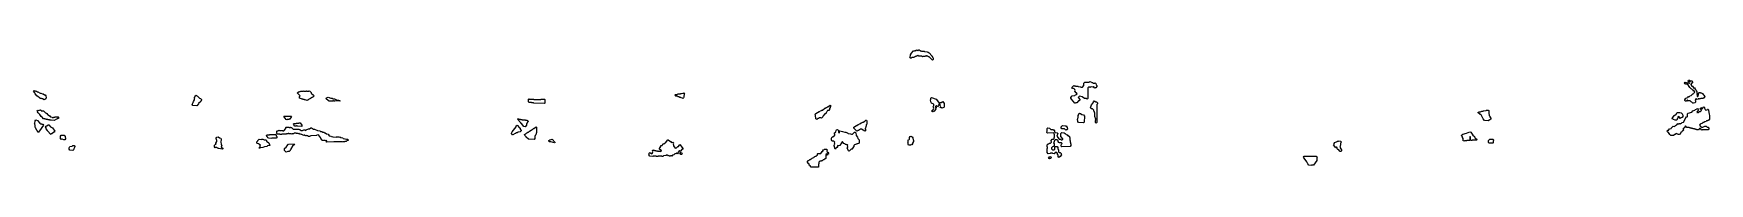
# Model space of a CAD drawing. Header units: millimetres. Extents: x 0 to 8141, y 0 to 574.
import ezdxf

# ---------------------------------------------------------------- set-up
doc = ezdxf.new("R2010")
doc.units = ezdxf.units.MM
doc.layers.add('C', color=7, linetype='Continuous')

msp = doc.modelspace()

# ---------------------------------------------------------------- linework, layer by layer
at = {"layer": 'C'}
for points in [[(4350, 539.3), (4347.7, 539.3), (4344.2, 542.1), (4339.6, 542.1), (4338.4, 543.6), (4335.1, 543.6), (4332.8, 540.7), (4320.1, 540.7), (4319, 539.3), (4314.3, 542.1), (4300.5, 542.1), (4295.9, 547.8), (4291.4, 542.1), (4286.8, 542.1), (4285.6, 540.7), (4283.3, 540.7), (4281, 537.9), (4277.5, 537.9), (4274.1, 535), (4267.2, 535), (4262.6, 532.1), (4260.2, 532.1), (4257.3, 535.8), (4258.4, 538.7), (4257.2, 540.1), (4259.6, 543), (4259.6, 548.7), (4263, 553), (4263, 555.9), (4275.2, 568.1), (4279.8, 568.1), (4281, 569.5), (4282.1, 568.1), (4291.3, 572.4), (4295.9, 568.1), (4300.5, 573.8), (4302.9, 573.8), (4312, 566.7), (4314.4, 568.1), (4315.5, 566.6), (4327, 566.6), (4328.2, 565.2), (4342, 563.8), (4343.1, 562.3), (4345.4, 562.3), (4348.9, 558.1), (4351.2, 558.1), (4364.5, 543), (4364.5, 541.6), (4369.1, 535.9), (4370.2, 533), (4370.2, 525.8), (4367.3, 522.1), (4350, 539.3)], [(5041.5, 332.9), (5039.1, 337.2), (5039.1, 340.1), (5045.7, 348), (5057.7, 350.9), (5061.2, 353.8), (5066, 355.2), (5068.9, 358.7), (5066, 363.6), (5064.8, 363.6), (5058.2, 371.5), (5060.6, 374.4), (5058.2, 380), (5054.1, 385), (5051.7, 385), (5050.6, 386.4), (5049.4, 385), (5046.9, 385), (5043.9, 388.7), (5051.7, 398), (5054.2, 399.5), (5055.4, 398.1), (5060.1, 398.1), (5061.3, 396.6), (5067.3, 396.6), (5068.5, 395.2), (5073.3, 395.2), (5074.5, 393.8), (5086.4, 392.3), (5087.6, 390.9), (5095.8, 390.9), (5102.3, 398.7), (5102.3, 410.1), (5105.3, 413.7), (5107.7, 415.2), (5125.6, 415.2), (5130.4, 418.1), (5140, 415.2), (5141.2, 413.8), (5144.7, 413.8), (5149.5, 410.9), (5155.4, 410.9), (5157.9, 412.4), (5160.9, 408.7), (5162.1, 403), (5165.7, 398.7), (5165.7, 394.3), (5160.3, 387.9), (5156.7, 387.9), (5155.5, 386.4), (5148.3, 393.5), (5146, 390.7), (5137.6, 392.1), (5132.8, 389.3), (5131.6, 390.7), (5124.5, 390.7), (5121.6, 387.2), (5121.6, 335.8), (5118.5, 332.1), (5114.9, 335), (5105.4, 336.4), (5093.4, 343.6), (5080.4, 346.4), (5075.1, 340.1), (5083.5, 328.7), (5079.2, 323.6), (5076.8, 323.6), (5068.5, 315), (5062.5, 315), (5060.1, 312.1), (5057.6, 313.6), (5041.5, 332.9)], [(8019.6, 410.1), (8023, 415.2), (8025, 413.8), (8028.8, 413.8), (8032.2, 408.7), (8029.8, 403.5), (8022, 406.4), (8019.6, 410.1)], [(8060, 313.6), (8056.2, 317.9), (8051.5, 319.3), (8047.7, 323.6), (8037.2, 323.6), (8034.4, 327.9), (8033.5, 327.9), (8029.8, 322.1), (8024, 322.1), (8021.5, 325.8), (8021.5, 328.7), (8026.8, 338), (8032.5, 339.5), (8034.4, 342.4), (8036.3, 340.9), (8040.1, 345.2), (8043.9, 345.2), (8045.8, 348), (8051.5, 349.5), (8058.1, 356.6), (8061.9, 358), (8063.8, 360.9), (8065.7, 360.9), (8070.8, 367.2), (8068.5, 370.7), (8064.7, 372.2), (8061.9, 376.4), (8058.1, 377.9), (8056.2, 380.7), (8051.5, 383.6), (8045.7, 389.3), (8033.8, 407.2), (8037.2, 412.3), (8039.1, 412.3), (8040.1, 413.9), (8042.1, 410.9), (8043.9, 410.9), (8046.2, 414.4), (8043.9, 417.9), (8042.1, 417.9), (8041.1, 416.3), (8037.6, 421.5), (8040.1, 425.2), (8044, 425.2), (8050.6, 420.9), (8052.4, 422.3), (8056.3, 422.3), (8059.7, 417.2), (8051.1, 405.8), (8051.1, 404.4), (8055.4, 396.6), (8059.2, 395.2), (8064.9, 386.6), (8066.7, 385.2), (8069.5, 389.6), (8072, 385.8), (8070.1, 383), (8076.7, 375.9), (8079.6, 368.7), (8079.6, 363), (8081.5, 360.1), (8079.6, 355.8), (8081.5, 353), (8081.5, 347.3), (8083.8, 343.9), (8087.9, 350.1), (8086, 354.4), (8088.9, 360.1), (8087.9, 361.5), (8090.3, 365.2), (8096.1, 365.2), (8097.1, 363.8), (8100.9, 363.8), (8103.7, 360.9), (8107.5, 359.5), (8110.4, 355.2), (8114.2, 352.3), (8119.4, 343), (8116.1, 337.9), (8114.1, 337.9), (8113.1, 339.3), (8108.4, 336.4), (8099.9, 336.4), (8095.2, 333.6), (8092.3, 333.6), (8091.3, 332.1), (8090.3, 333.6), (8086.7, 333.6), (8085.7, 332.2), (8079.9, 330.7), (8076.2, 334.9), (8071.1, 327.2), (8073.9, 323), (8073.9, 318.6), (8071.5, 315), (8063.4, 312.9), (8060, 313.6)], [(43.5, 333.6), (41.2, 333.6), (39, 336.4), (33.3, 336.4), (32.2, 337.9), (29.9, 337.9), (19.8, 346.4), (17.5, 346.4), (7.9, 358.6), (6.8, 362.9), (0, 371.5), (2.9, 375.3), (4.1, 373.8), (7.5, 373.8), (12, 370.9), (14.2, 370.9), (17.6, 368.1), (21, 368.1), (32.3, 362.3), (35.6, 362.3), (43.5, 358.1), (46.9, 358.1), (53.7, 353.8), (55.9, 353.8), (59.9, 348.7), (61.1, 338.7), (62.2, 337.2), (59.3, 333.6), (54.8, 330.7), (52.6, 330.7), (51.4, 329.3), (43.5, 333.6)], [(773.1, 302.1), (769.9, 305.8), (776.2, 315.9), (777.5, 321.6), (782.6, 328.7), (782.6, 335.9), (783.8, 337.2), (782.6, 338.6), (782.6, 341.6), (785.1, 345.8), (785.1, 348.7), (789.7, 352.4), (793.5, 348), (797.3, 346.6), (806.2, 338), (811.3, 335.2), (815.8, 330.1), (815.8, 328.6), (812, 321.5), (801.8, 311.5), (801.8, 310.1), (793.5, 300.7), (773.1, 302.1)], [(1315.5, 329.3), (1314.1, 330.7), (1309.9, 330.7), (1308.5, 332.1), (1304.3, 332.1), (1293.2, 337.9), (1291, 341.5), (1292.4, 343), (1292.4, 345.9), (1295.2, 348.7), (1281.3, 363), (1284.8, 366.6), (1290.5, 369.5), (1291.9, 368.1), (1298.8, 370.9), (1311.3, 370.9), (1314.1, 372.4), (1315.5, 370.9), (1323.8, 370.9), (1326.6, 372.4), (1328.1, 370.9), (1337.7, 370.9), (1339.1, 372.4), (1342, 370.9), (1348.3, 364.4), (1348.3, 361.6), (1359.4, 351.6), (1362.2, 347.2), (1355.8, 340.7), (1354.4, 342.1), (1346.2, 335), (1336.4, 330.7), (1333.6, 327.9), (1330.8, 327.9), (1329.4, 326.4), (1319.7, 329.3), (1315.5, 329.3)], [(1433.7, 323.6), (1420.4, 335.8), (1423.9, 339.5), (1431, 342.4), (1444.9, 336.6), (1450.4, 336.6), (1456, 333.8), (1461.6, 333.8), (1471.3, 329.5), (1481.1, 328.1), (1482.5, 326.6), (1488, 326.6), (1490.2, 324.4), (1488, 322.1), (1463, 323.6), (1461.6, 322.1), (1458.7, 322.1), (1457.3, 323.6), (1454.6, 323.6), (1453.2, 322.1), (1436.5, 322.1), (1433.7, 323.6)], [(2429.6, 313.6), (2428.3, 315), (2420.2, 315), (2418.8, 316.4), (2406.7, 316.4), (2404.6, 318.6), (2404.6, 331.6), (2406.7, 333.8), (2408.1, 332.3), (2428.4, 332.3), (2429.7, 330.9), (2464.8, 330.9), (2466.1, 332.3), (2482.4, 332.3), (2484.5, 330.1), (2484.5, 312.9), (2482.4, 310.7), (2429.6, 313.6)], [(3152, 337.9), (3145.9, 339.3), (3144.6, 340.7), (3139.8, 340.7), (3136.1, 343.6), (3131.2, 343.6), (3126.4, 346.4), (3120.2, 346.4), (3115.9, 351.5), (3119, 355.2), (3125.1, 355.2), (3131.2, 358.1), (3142.2, 358.1), (3143.4, 359.5), (3148.3, 359.5), (3154.4, 362.3), (3158.1, 362.3), (3159.3, 363.8), (3162.5, 360.1), (3161.3, 357.2), (3161.3, 351.5), (3158.8, 348.6), (3158.8, 341.5), (3157.6, 338.6), (3154.4, 334.9), (3152, 337.9)], [(4365.5, 271.4), (4363.1, 275.8), (4371.2, 284.4), (4373.5, 288.7), (4370, 295.8), (4373.5, 301.6), (4373.5, 305.8), (4370.7, 309.3), (4366.1, 310.7), (4362.6, 313.6), (4358.5, 318.6), (4357.4, 328.7), (4358.5, 330.1), (4358.5, 337.3), (4361.5, 340.9), (4384.6, 332.3), (4400.7, 310.9), (4401.7, 310.9), (4406.3, 316.6), (4409.8, 316.6), (4416.8, 320.9), (4423.2, 311.6), (4423.2, 307.3), (4424.3, 305.8), (4424.3, 295.8), (4421.4, 292.2), (4416.8, 290.7), (4414.5, 287.8), (4409.8, 292.1), (4407.5, 290.7), (4404.5, 294.4), (4405.7, 297.2), (4404.5, 298.7), (4405.7, 300.1), (4404.6, 301.5), (4404.6, 305.8), (4400.6, 309.2), (4397.8, 305.8), (4396.7, 301.5), (4391.4, 294.9), (4385.7, 302.1), (4380.6, 295.8), (4384.1, 291.5), (4381.8, 284.4), (4382.9, 283), (4373, 272.1), (4370.7, 274.9), (4367.3, 270.7), (4365.5, 271.4)], [(85.1, 230.7), (78.4, 230.7), (77.3, 232.1), (70.5, 232.1), (69.4, 233.6), (62.6, 233.6), (61.5, 235), (55.9, 235), (54.7, 236.4), (49.1, 236.4), (42.3, 245), (37.8, 247.9), (31, 257.9), (22, 266.5), (19.2, 270.1), (19.2, 272.9), (18, 274.4), (20.9, 278.1), (26.6, 276.6), (28.8, 279.5), (34.5, 280.9), (41.3, 273.8), (43.5, 275.2), (48, 275.2), (50.3, 273.7), (58.2, 265.2), (60.4, 265.2), (63.9, 262.3), (69.5, 255.2), (71.7, 255.2), (77.3, 250.9), (79.6, 250.9), (83, 246.6), (89.8, 245.2), (90.9, 243.8), (96.4, 243.8), (97.5, 245.2), (103.2, 245.2), (104.3, 246.6), (120.2, 246.6), (123.1, 243), (119, 237.9), (116.8, 237.9), (114.5, 235), (112.3, 235), (101, 227.9), (86.3, 229.3), (85.1, 230.7)], [(1222.9, 240), (1215.9, 247.2), (1218.1, 249.5), (1251.6, 249.5), (1253.7, 247.3), (1244.6, 235), (1241.8, 235), (1240.4, 233.6), (1232.1, 233.6), (1230.7, 232.1), (1227.1, 232.9), (1222.9, 240)], [(3800.9, 237.2), (3798.2, 254.3), (3795.5, 257.2), (3800.3, 262.3), (3816.4, 272.3), (3819.1, 272.3), (3821.7, 275.2), (3827.1, 276.6), (3829.8, 279.5), (3832.5, 279.5), (3843.2, 288.1), (3845.9, 288.1), (3851.2, 292.3), (3853.9, 292.3), (3856.6, 295.2), (3859.3, 295.2), (3864.6, 299.5), (3867.3, 299.5), (3870, 302.4), (3874.9, 298.7), (3869.5, 294.3), (3869.5, 291.5), (3866.8, 287.2), (3866.8, 281.5), (3863.4, 277.9), (3856.7, 276.4), (3854.7, 274.3), (3853.4, 270), (3850.7, 267.2), (3850.7, 264.3), (3847.3, 260.7), (3844.6, 260.7), (3835.9, 251.5), (3834.6, 245.8), (3831.2, 242.2), (3827.2, 239.3), (3824.4, 240.7), (3816.5, 240.7), (3812.4, 237.9), (3809.8, 237.9), (3805.7, 233.5), (3800.9, 237.2)], [(5071.3, 234.4), (5072.5, 235.9), (5072.5, 240.1), (5074.9, 243), (5074.9, 253), (5077.3, 257.3), (5077.3, 260.1), (5080.3, 263.8), (5086.4, 262.3), (5092.3, 258), (5100.7, 255.2), (5104.9, 250.1), (5103.7, 220.1), (5100.7, 216.4), (5075.5, 219.3), (5072.5, 222.9), (5071.3, 234.4)], [(5160.7, 230.1), (5159.5, 233), (5160.7, 234.4), (5154.8, 247.2), (5154.8, 250.1), (5155.9, 251.5), (5154.7, 252.9), (5155.9, 255.8), (5154.8, 257.2), (5154.8, 265.8), (5153.6, 267.2), (5153.6, 270.1), (5150, 274.3), (5150, 278.6), (5144.7, 285), (5138.7, 285), (5134.5, 290.1), (5139.3, 304.4), (5147.6, 314.4), (5148.8, 320.1), (5151.8, 323.8), (5160.2, 319.5), (5163.8, 319.5), (5168.1, 314.4), (5168.1, 310.1), (5165.7, 305.8), (5165.7, 235.8), (5164.5, 234.4), (5165.7, 231.5), (5164.5, 230.1), (5165.7, 228.7), (5165.7, 218.6), (5162.6, 214.9), (5159.5, 218.6), (5159.5, 228.7), (5160.7, 230.1)], [(7047.6, 227.9), (7041.4, 235.8), (7031.8, 255.8), (7029.8, 257.9), (7027.1, 257.9), (7016.6, 267.3), (7023, 270.9), (7028.4, 270.9), (7035.3, 273.8), (7042.1, 273.8), (7043.5, 275.2), (7057.2, 276.6), (7058.6, 278.1), (7064.1, 278.1), (7066.9, 279.5), (7069, 277.3), (7069, 260.1), (7071.8, 257.3), (7071.8, 253), (7074.5, 248.7), (7074.5, 245.8), (7080, 235.8), (7072.4, 229.3), (7069.6, 229.3), (7065.5, 226.4), (7047.6, 227.9)], [(7942.4, 169.3), (7940.5, 169.3), (7938.1, 172.9), (7936.2, 177.3), (7938.7, 181), (7940.6, 178.1), (7947.1, 188), (7954.7, 189.5), (7958.5, 195.2), (7960.4, 195.2), (7964.2, 200.9), (7971.8, 199.5), (7975.6, 203.8), (7977.5, 203.8), (7979.4, 206.6), (7983.2, 208), (7987, 213.9), (7988, 212.3), (7991.7, 212.3), (7992.7, 213.8), (7996.6, 213.8), (7998.4, 211), (8001.2, 213.8), (8005.9, 215.2), (8007.8, 218), (8014.5, 219.5), (8029.7, 248.2), (8032.5, 243.9), (8034.8, 247.3), (8034.8, 260.1), (8037.2, 263.8), (8056.2, 269.5), (8060, 275.2), (8069.5, 278), (8073.3, 282.3), (8080.8, 285.2), (8081.8, 286.7), (8084.8, 285.2), (8087.2, 280.1), (8083.8, 273.6), (8082.9, 273.6), (8079.6, 268.7), (8081.9, 265.3), (8083.7, 268.1), (8088.5, 266.6), (8092.2, 272.3), (8095.2, 272.3), (8096.1, 271), (8100.3, 275.9), (8102.1, 280.1), (8099.9, 283.5), (8098.9, 282.1), (8096.4, 285.8), (8099.9, 291), (8103.7, 285.2), (8105.5, 285.2), (8113.2, 295.3), (8116.6, 291.6), (8116.6, 288.7), (8120.8, 282.3), (8123.6, 279.5), (8129.2, 280.9), (8131.1, 283.8), (8134.1, 283.8), (8136.5, 280.1), (8137.4, 265.8), (8139.3, 263), (8139.3, 258.7), (8141.2, 253), (8141.2, 234.4), (8138.8, 230.7), (8136.9, 230.7), (8135, 227.9), (8133.1, 227.9), (8132.2, 226.4), (8127.4, 226.4), (8125.5, 223.6), (8118.9, 222.2), (8114.1, 217.9), (8109.4, 217.9), (8107.5, 215), (8096.2, 210.7), (8092.9, 205.8), (8097.1, 199.5), (8100.9, 198), (8102.8, 195.2), (8108.4, 195.2), (8117.9, 200.9), (8125.5, 200.9), (8126.5, 199.5), (8128.4, 199.5), (8130.3, 196.6), (8135, 196.6), (8137.4, 193), (8137.4, 187.2), (8135, 183.6), (8120.8, 183.6), (8119.9, 182.1), (8105.6, 182.1), (8103.6, 180.7), (8097.9, 189.3), (8093.3, 189.3), (8087.6, 183.6), (8079, 183.6), (8078, 185), (8074.2, 185), (8073.3, 186.4), (8069.5, 186.4), (8068.5, 187.9), (8060.9, 187.9), (8060, 189.3), (8055.3, 189.3), (8054.3, 190.7), (8047.7, 190.7), (8046.7, 192.1), (8042.9, 192.1), (8042, 193.6), (8031.5, 195), (8025, 202.1), (8018.4, 190.7), (8016.4, 192.1), (8012.3, 185.8), (8015.1, 181.5), (8012.7, 177.9), (8010.8, 177.9), (8008.9, 175), (8007, 175), (8005, 172.1), (8004.1, 173.5), (7998.5, 162.2), (7993.7, 160.7), (7992.8, 159.3), (7989.8, 159.3), (7987, 162.2), (7982.2, 163.6), (7981.3, 165), (7974.7, 160.7), (7972.8, 160.7), (7966.2, 155), (7954.3, 155.7), (7948.1, 159.3), (7942.4, 169.3)], [(7965.2, 235), (7962.3, 235), (7959.9, 238.7), (7969.9, 252.3), (7971.8, 252.3), (7973.7, 255.2), (7975.6, 255.2), (7976.5, 256.6), (7978.4, 256.6), (7984.1, 266.6), (7986, 266.6), (7987, 268.1), (7995.6, 268.1), (7996.6, 266.6), (8004.2, 265.2), (8005.1, 263.8), (8007, 263.8), (8012.3, 254.4), (8012.3, 248.6), (8008.9, 243.6), (8007, 243.6), (8004.1, 240.7), (8001.3, 240.7), (7999.4, 237.8), (7993.6, 246.4), (7989.9, 247.8), (7986.7, 242.9), (7986.7, 240.1), (7983.8, 235.8), (7983.8, 232.9), (7981.4, 229.3), (7975.1, 230), (7966.1, 233.6), (7965.2, 235)], [(7.9, 195.8), (7.9, 205.8), (4.5, 211.5), (6.8, 214.4), (7.9, 227.3), (10.8, 230.9), (18.8, 228), (30, 215.2), (35.6, 212.3), (39, 212.3), (40.2, 210.9), (44.7, 210.9), (48.7, 205.8), (29.5, 178.6), (29.5, 177.2), (23.2, 169.2), (9.1, 192.9), (7.9, 195.8)], [(67.6, 180.1), (62, 187.2), (60.9, 192.9), (57.5, 197.2), (60.3, 200.9), (64.9, 202.3), (70.5, 206.6), (74, 206.6), (83, 198), (92, 192.3), (103.9, 175.8), (101, 172.1), (98.8, 172.1), (88.6, 163.6), (86.4, 163.6), (84.1, 160.7), (67.6, 177.2), (67.6, 180.1)], [(1422.6, 130.7), (1418.4, 129.3), (1417, 130.7), (1411.4, 130.7), (1410.1, 132.1), (1408.7, 130.7), (1404.5, 130.7), (1401.7, 132.2), (1395.4, 140.1), (1394, 145.8), (1383.6, 157.8), (1376.8, 156.4), (1375.4, 155), (1347.5, 153.6), (1340.6, 150.7), (1336.3, 150.7), (1332.2, 153.6), (1328, 153.6), (1326.6, 155), (1321, 153.6), (1316.9, 156.4), (1314.2, 156.4), (1312.7, 155), (1303, 160.7), (1301.6, 159.3), (1297.4, 162.1), (1293.2, 162.1), (1289.1, 165), (1287.7, 163.5), (1286.2, 165), (1276.5, 165), (1275.1, 166.4), (1266.8, 166.4), (1262.7, 163.6), (1255.7, 163.6), (1254.3, 162.1), (1251.5, 163.6), (1241.7, 163.6), (1240.3, 165), (1237.6, 165), (1236.3, 163.6), (1229.3, 163.6), (1227.9, 162.1), (1205.7, 162.1), (1204.3, 160.7), (1198.6, 160.7), (1197.2, 162.1), (1183.3, 162.1), (1181.2, 164.3), (1181.2, 175.9), (1183.3, 178.1), (1187.5, 178.1), (1191.7, 180.9), (1194.5, 179.5), (1202.9, 179.5), (1204.2, 178.1), (1205.6, 179.5), (1209.8, 179.5), (1211.2, 178.1), (1216.7, 178.1), (1225.7, 190.1), (1225.7, 194.4), (1227.8, 196.6), (1230.7, 196.6), (1232.1, 195.2), (1240.4, 195.2), (1241.8, 193.8), (1247.3, 193.8), (1248.7, 195.2), (1250.2, 193.8), (1252.9, 193.8), (1261.3, 186.6), (1289.1, 186.6), (1290.5, 185.2), (1293.3, 185.2), (1298.8, 179.5), (1307.1, 179.5), (1312.7, 182.3), (1318.3, 182.3), (1322.4, 179.5), (1325.2, 182.3), (1336.3, 188.1), (1340.5, 188.1), (1347.5, 192.3), (1350.3, 192.3), (1360, 186.6), (1365.6, 186.6), (1379.5, 179.5), (1390.6, 178.1), (1394.8, 175.2), (1400.4, 175.2), (1405.9, 170.9), (1410.1, 170.9), (1412.9, 168.1), (1417.1, 168.1), (1422.6, 163.8), (1425.4, 163.8), (1431, 160.9), (1436.6, 153.8), (1443.5, 152.3), (1447.6, 149.5), (1449, 150.9), (1454.6, 148.1), (1469.9, 146.6), (1471.2, 148.1), (1478.2, 148.1), (1481, 149.5), (1485.2, 146.6), (1488, 148.1), (1493.6, 145.2), (1501.9, 143.8), (1504.7, 140.9), (1511.7, 139.5), (1513, 138.1), (1514.4, 139.5), (1520, 136.6), (1525.6, 136.6), (1530.6, 133), (1528.4, 130.7), (1521.4, 129.3), (1518.6, 126.4), (1511.7, 126.4), (1510.3, 125), (1503.3, 125), (1500.5, 126.4), (1499.2, 125), (1483.9, 125), (1482.4, 123.5), (1481, 125), (1462.9, 123.6), (1460.2, 125), (1458.8, 123.6), (1423.3, 122.9), (1421.8, 124.4), (1424.6, 128.7), (1422.6, 130.7)], [(1280.7, 202.1), (1278, 202.1), (1276.6, 200.7), (1269.5, 200.7), (1264.6, 207.2), (1263.2, 211.6), (1265.4, 213.8), (1275.1, 213.8), (1276.5, 215.2), (1289, 215.2), (1290.4, 216.6), (1294.7, 216.6), (1303.8, 205.9), (1303.8, 203), (1305.2, 201.5), (1303, 199.3), (1282.1, 200.7), (1280.7, 202.1)], [(2322.1, 164.4), (2322.1, 167.3), (2324.8, 173), (2343.8, 197.3), (2345.1, 201.6), (2349.9, 205.2), (2360.8, 192.3), (2364.2, 190.2), (2364.2, 185.8), (2368.3, 180.1), (2368.3, 177.2), (2363.5, 173.6), (2354, 170.7), (2350, 167.9), (2345.9, 167.9), (2341.8, 165), (2339.1, 165), (2328.3, 157.8), (2326.2, 158.6), (2322.1, 164.4)], [(2370.1, 213.6), (2366.7, 215.8), (2366.7, 217.2), (2350.5, 234.4), (2352.6, 236.6), (2355.4, 236.6), (2356.7, 235.2), (2363.5, 235.2), (2364.8, 233.8), (2371.6, 233.8), (2373, 232.3), (2379.7, 232.3), (2381.1, 230.9), (2387.8, 230.9), (2389.2, 229.5), (2395.9, 229.5), (2397.3, 228.1), (2401.3, 228.1), (2403.5, 225.8), (2398, 218.6), (2398, 215.8), (2395.3, 211.5), (2394, 205.8), (2387.8, 197.8), (2382.3, 199.3), (2370.1, 213.6)], [(2393.8, 147.2), (2393.8, 148.6), (2387, 155.8), (2385.6, 160.1), (2389.1, 163.8), (2391.8, 163.8), (2395.8, 168), (2401.3, 170.9), (2404, 170.9), (2409.3, 176.6), (2417.5, 180.9), (2421.5, 185.2), (2424.2, 185.2), (2428.3, 189.5), (2431, 189.5), (2441.9, 198.1), (2444, 195.9), (2444, 192.9), (2442.6, 191.5), (2442.6, 168.6), (2441.3, 167.2), (2439.9, 158.6), (2437.2, 155.8), (2437.2, 152.9), (2435.9, 151.5), (2435.9, 140.1), (2432.4, 136.4), (2404.6, 137.1), (2393.8, 147.2)], [(3952.3, 95.8), (3955, 98.7), (3953.7, 105.8), (3956.3, 108.7), (3954.4, 110.7), (3951.8, 109.3), (3947.7, 112.1), (3945, 110.7), (3941, 115), (3937, 116.4), (3930.3, 123.6), (3927.7, 123.6), (3924.4, 120), (3917, 106.4), (3910.2, 105), (3907.6, 106.4), (3905.6, 104.3), (3905.6, 98.6), (3903.6, 96.4), (3899.6, 96.4), (3895.5, 89.2), (3892, 91.5), (3890.7, 101.5), (3889.4, 102.9), (3889.4, 108.7), (3890.7, 110.1), (3889.3, 111.5), (3892, 114.4), (3890.7, 120.1), (3892, 122.9), (3887.4, 127.9), (3880.7, 127.9), (3878.7, 130), (3876, 134.4), (3876, 141.6), (3879.3, 148.1), (3882, 148.1), (3892, 157.3), (3892, 161.5), (3889.3, 165.8), (3897.4, 173), (3898.7, 180.1), (3900.8, 182.3), (3906.2, 183.8), (3911, 180.1), (3911, 170.1), (3912.9, 168.1), (3914.8, 170.1), (3914.8, 175.9), (3916.9, 178.1), (3930.4, 175.2), (3941.1, 170.9), (3946.4, 170.9), (3951.8, 168.1), (3954.5, 168.1), (3957.2, 165.2), (3967.9, 163.8), (3973.2, 160.9), (3978.5, 160.9), (3982.5, 166.6), (3987.9, 170.9), (3992, 170.9), (3994.1, 168.7), (3996.8, 154.4), (4002.1, 147.3), (4003.5, 140.2), (4010.2, 134.4), (4010.2, 131.6), (4011.5, 130.1), (4010.2, 128.6), (4010.2, 118.6), (4008.1, 116.4), (4001.4, 115), (4000.1, 113.6), (3996, 113.6), (3993.4, 110.7), (3988, 109.3), (3984.7, 105.8), (3984.7, 101.5), (3978, 92.9), (3978, 90.1), (3975.9, 87.9), (3971.9, 87.9), (3963.9, 80.7), (3961.2, 79.3), (3959.1, 80), (3952.3, 95.8)], [(3984.5, 191.5), (3984.5, 195.9), (3997.3, 203.8), (4000, 203.8), (4005.3, 209.5), (4014.7, 212.3), (4020.1, 216.6), (4025.4, 218), (4028.1, 220.9), (4030.8, 220.9), (4038.8, 225.2), (4042.8, 229.5), (4045.6, 229.5), (4047.7, 227.3), (4047.7, 210.1), (4045, 207.2), (4045, 201.5), (4042.3, 198.6), (4041, 191.5), (4039.6, 190.1), (4039.6, 187.3), (4041, 185.9), (4041, 178.6), (4037.5, 176.4), (4022.8, 186.4), (4017.5, 186.4), (4008.1, 179.3), (4005.4, 179.3), (4001.4, 176.4), (3997.3, 177.9), (3984.5, 191.5)], [(4970.7, 72.1), (4963.6, 72.1), (4957.6, 66.4), (4951.6, 67.9), (4950.4, 69.3), (4939.8, 69.3), (4938.6, 67.9), (4928.9, 66.4), (4924.7, 72.9), (4924.7, 91.6), (4925.9, 93), (4925.9, 98.6), (4924.7, 100.1), (4924.7, 110.1), (4928.9, 115.2), (4931.3, 115.2), (4934.9, 118.1), (4939.7, 118.1), (4942, 119.5), (4945, 123), (4943.8, 130.1), (4942.6, 131.5), (4948, 136.6), (4955.2, 136.6), (4958.1, 140.1), (4958.1, 145.8), (4959.3, 147.3), (4959.3, 160.1), (4958.1, 161.5), (4958.1, 164.3), (4955.2, 167.9), (4925.4, 166.4), (4922.3, 170.1), (4924.7, 177.3), (4924.7, 188.7), (4927.8, 192.4), (4935, 190.9), (4942.1, 183.8), (4951.7, 183.8), (4952.9, 182.3), (4956.4, 182.3), (4959.5, 178.7), (4959.5, 173), (4962.4, 169.5), (4973.1, 168.1), (4976.2, 164.4), (4970.2, 151.5), (4981.5, 138), (4988.6, 136.6), (4993.4, 133.8), (4996.9, 133.8), (4999.8, 137.3), (4999.8, 138.6), (4990.3, 150.1), (4990.3, 164.4), (4995.7, 169.5), (5006.5, 168.1), (5011.3, 165.2), (5016.1, 159.5), (5020.8, 158), (5024.4, 153.8), (5026.7, 155.2), (5032.2, 150.1), (5032.2, 147.3), (5033.4, 145.8), (5033.4, 138.7), (5034.6, 137.3), (5034.6, 131.6), (5035.8, 130.1), (5035.8, 123), (5037, 121.6), (5037, 115.9), (5038.1, 114.4), (5038.1, 107.3), (5039.4, 105.8), (5036.3, 102.1), (4994.5, 99.3), (4991.5, 102.9), (4991.5, 105.8), (4993.9, 113), (4996.2, 115.8), (4993.3, 119.3), (4983.8, 119.3), (4981.4, 120.7), (4977.2, 125.8), (4977.2, 128.6), (4973, 133.6), (4962.4, 133.6), (4959.5, 130.1), (4957.1, 121.5), (4954.7, 118.7), (4958.3, 114.4), (4958.3, 107.2), (4954.1, 102.2), (4949.3, 100.7), (4945.2, 95.8), (4945.2, 90.1), (4950.5, 85.2), (4958.7, 85.2), (4961.7, 88.7), (4961.7, 98.7), (4964.7, 102.3), (4969.5, 102.3), (4972, 100.9), (4975, 97.3), (4975, 91.6), (4979.7, 84.4), (4979.7, 75.9), (4982.7, 72.3), (4987.4, 72.3), (4991.7, 67.3), (4991.7, 64.4), (4994.1, 61.5), (4986.3, 52.2), (4981.4, 47.8), (4977.2, 52.9), (4977.2, 60.1), (4974.8, 62.9), (4974.8, 67.2), (4970.7, 72.1)], [(4991.5, 197.3), (4998.1, 203.8), (5012.5, 202.3), (5013.6, 200.9), (5016, 202.4), (5021.5, 194.4), (5022.7, 185.8), (5019.6, 182.1), (5016, 182.1), (5014.8, 180.7), (5007.6, 187.9), (4995.7, 187.9), (4991.5, 192.9), (4991.5, 197.3)], [(6945.5, 128.6), (6944.1, 130.1), (6944.1, 140.1), (6941.3, 145.8), (6941.3, 148.6), (6935.8, 155.8), (6943.4, 160.9), (6961.3, 166.6), (6976.4, 173.8), (6981.9, 170.9), (6985.4, 167.3), (6992.2, 157.3), (6999.1, 150.2), (7001.8, 144.4), (7008.7, 138.7), (7011.5, 134.4), (7009.3, 132.1), (6988.8, 132.1), (6987.4, 130.7), (6983.2, 130.7), (6981.1, 132.9), (6981.1, 148.6), (6979.1, 150.7), (6977.2, 148.6), (6977.2, 132.9), (6975, 130.7), (6962.7, 130.7), (6961.3, 129.3), (6951.7, 129.3), (6950.4, 127.9), (6945.5, 128.6)], [(139.3, 137.9), (135.9, 137.9), (133.6, 134.9), (130.7, 138.6), (130.7, 151.6), (134.7, 156.6), (148.3, 156.6), (153.5, 150.1), (155.7, 138.6), (151.7, 133.6), (146.6, 134.3), (139.3, 137.9)], [(172.4, 88.6), (172.4, 95.8), (176.4, 100.9), (187.7, 103.8), (191.1, 106.6), (196.8, 106.6), (200.8, 101.6), (200.8, 100.1), (195.1, 90.1), (194, 85.8), (191.2, 82.1), (176.4, 83.6), (172.4, 88.6)], [(898.8, 92.2), (897.5, 93.6), (893.7, 93.6), (888.7, 96.4), (884.8, 96.4), (883.6, 97.8), (881.1, 94.9), (879, 97.2), (880.3, 98.7), (877.8, 103), (879.1, 104.4), (879.1, 108.7), (881.1, 111), (882.4, 109.5), (884.8, 110.9), (886.6, 113), (885.4, 114.3), (885.4, 117.3), (890.5, 125.8), (890.5, 132.9), (889.2, 134.3), (887.9, 143), (891.2, 146.6), (896.3, 149.5), (897.6, 149.5), (902.7, 143.8), (909.1, 142.3), (912.3, 138.7), (911, 133), (912.3, 131.5), (909.8, 128.7), (911, 127.2), (909.7, 125.8), (909.7, 121.5), (912.3, 114.4), (912.3, 110.1), (914.8, 107.3), (911, 98.7), (914.1, 95.2), (917.9, 95.2), (919.9, 93), (919.9, 90.1), (917.9, 87.8), (898.8, 92.2)], [(1101.8, 110.1), (1099.9, 112.1), (1097.1, 112.1), (1092.9, 115), (1087.3, 116.4), (1085.2, 118.6), (1085.2, 124.4), (1089.4, 128.7), (1089.4, 131.6), (1095.7, 136.6), (1108.2, 135.2), (1109.6, 136.6), (1113.8, 136.6), (1120.8, 133.8), (1129.2, 133.8), (1131.3, 131.6), (1131.3, 127.3), (1142.4, 120.2), (1145.2, 115.8), (1145.2, 113), (1149.4, 108.7), (1147.2, 106.4), (1136.1, 105), (1133.3, 102.1), (1122.2, 100.7), (1113.8, 96.4), (1101.3, 95), (1098.5, 92.1), (1096.3, 95.8), (1100.5, 100.1), (1100.5, 108.7), (1101.8, 110.1)], [(1135.3, 150), (1131.1, 154.4), (1133.2, 158.1), (1145.8, 158.1), (1147.1, 159.5), (1175, 159.5), (1176.4, 161), (1178.6, 158.7), (1178.6, 153), (1181.4, 150.1), (1181.4, 144.3), (1179.2, 142.1), (1158.4, 142.1), (1157, 140.7), (1142.3, 141.4), (1138.1, 144.3), (1135.3, 150)], [(1228.5, 101.6), (1239, 112.3), (1265.5, 113.8), (1267.7, 111.5), (1257.9, 102.9), (1249.5, 90.1), (1249.5, 87.2), (1246.7, 84.3), (1246.7, 81.5), (1241.8, 76.4), (1234.8, 76.4), (1227.8, 73.6), (1218.7, 81.5), (1218.7, 91.6), (1228.5, 100.1), (1228.5, 101.6)], [(2512.1, 125), (2505.3, 125), (2503.3, 127.2), (2503.3, 130.1), (2508, 133.8), (2514.8, 135.2), (2518.9, 138.1), (2533.2, 121.5), (2531.1, 119.3), (2513.4, 123.6), (2512.1, 125)], [(2989, 61.5), (2991.4, 64.4), (2990.2, 68.7), (2993.4, 72.4), (2998.3, 69.5), (3001.9, 65.2), (3005.5, 68), (3008.5, 71.5), (3006.1, 74.4), (3008.5, 77.3), (3006.1, 81.5), (3009.2, 85.3), (3010.5, 83.8), (3015.4, 83.8), (3016.6, 82.3), (3021.5, 82.3), (3022.7, 80.9), (3027.6, 80.9), (3028.8, 79.5), (3031.2, 79.5), (3032.4, 81), (3033.7, 79.5), (3038.6, 79.5), (3039.8, 78.1), (3044.7, 78.1), (3047, 76.7), (3050, 81.5), (3047, 85), (3043.4, 85), (3039, 90.1), (3045.1, 98.7), (3045.1, 101.6), (3049.5, 106.6), (3053.1, 106.6), (3059.3, 116.7), (3060.5, 115.2), (3064.1, 115.2), (3066.5, 118), (3070.2, 119.5), (3081.2, 133.8), (3083.7, 133.8), (3093.5, 125.2), (3095.9, 125.2), (3099.6, 120.9), (3105.7, 122.4), (3108.8, 118.7), (3107.6, 114.4), (3108.8, 111.5), (3107.6, 108.7), (3108.8, 107.3), (3108.8, 104.4), (3116.7, 93.8), (3122.7, 95.2), (3130, 102.3), (3132.5, 102.3), (3133.7, 101), (3139.8, 111), (3150.9, 96.6), (3155.2, 93), (3152.1, 87.9), (3150.8, 87.9), (3141, 77.8), (3137.4, 82.1), (3129.6, 72.9), (3130.8, 70.1), (3127.6, 66.4), (3125.1, 69.3), (3122.8, 69.3), (3120.3, 66.4), (3119.1, 67.8), (3117.9, 66.4), (3115.4, 66.4), (3110.6, 60.7), (3104.5, 59.3), (3100.8, 54.9), (3099.5, 56.4), (3093.5, 56.4), (3092.3, 55), (3089.7, 55), (3084.9, 57.8), (3082.4, 56.4), (3077.6, 60.7), (3072.7, 57.9), (3060.5, 56.4), (3056.9, 52.1), (3053.1, 52.1), (3051.9, 53.6), (3033.7, 53.6), (3032.5, 52.1), (3026.3, 52.1), (3025.1, 53.6), (3009.3, 53.6), (3008.1, 52.1), (2994.5, 53.6), (2989, 61.5)], [(3767.4, 10.1), (3767.4, 15.8), (3760.7, 20), (3760.7, 22.9), (3758, 28.7), (3762.8, 33.8), (3765.5, 33.8), (3770.8, 38.1), (3773.5, 38.1), (3776.2, 40.9), (3778.9, 40.9), (3782.9, 45.2), (3786.9, 46.6), (3789.6, 49.5), (3792.3, 49.5), (3794.9, 52.3), (3800.3, 53.8), (3808.9, 61.6), (3807.6, 65.8), (3809.7, 68.1), (3824.4, 68.1), (3831.1, 76.6), (3835.7, 80.1), (3833, 83), (3835.2, 85.2), (3837.8, 83.8), (3841.8, 88.1), (3852.6, 88.1), (3854.7, 85.9), (3854.7, 82.9), (3853.4, 81.5), (3854.7, 78.7), (3853.4, 77.2), (3854.7, 74.4), (3858, 71), (3860.7, 73.8), (3862.8, 70.1), (3860.6, 67.8), (3859.3, 69.2), (3857.4, 67.2), (3858.8, 65.8), (3857.4, 63), (3858.8, 61.5), (3856.6, 59.2), (3851.3, 66.4), (3849.4, 64.4), (3850.7, 61.5), (3848, 58.6), (3849.4, 52.9), (3848, 51.5), (3848, 47.3), (3849.4, 45.9), (3849.4, 42.9), (3847.3, 40.7), (3844.6, 40.7), (3839.2, 36.4), (3836.6, 36.4), (3831.2, 32.1), (3828.5, 32.1), (3827.2, 30.7), (3819.1, 30.7), (3814.5, 25.8), (3814.5, 17.2), (3813.2, 15.8), (3813.2, 0), (3776.8, 0), (3772.1, 6.5), (3767.4, 10.1)], [(4250.4, 108.6), (4248.1, 111.5), (4248.1, 114.4), (4249.2, 115.8), (4246.9, 118.7), (4248.1, 121.5), (4248.1, 131.6), (4251, 135.3), (4252.2, 133.8), (4255, 137.3), (4255, 145.8), (4259, 150.9), (4262.6, 152.4), (4266.1, 148.1), (4268.4, 148.1), (4271.3, 144.4), (4271.3, 140.1), (4273.6, 137.3), (4273.6, 134.4), (4274.7, 133), (4274.7, 125.8), (4270.1, 118.6), (4270.1, 114.4), (4266, 109.2), (4263.7, 112.1), (4260.3, 107.9), (4250.4, 108.6)], [(6346.6, 77.2), (6337.5, 87.8), (6335.4, 86.4), (6332.6, 90.1), (6332.6, 95.8), (6330, 99.2), (6326.8, 94.9), (6315.4, 110.1), (6317.6, 113), (6317.6, 115.8), (6321.4, 120.9), (6332.1, 125.2), (6334.3, 128.1), (6338.6, 128.1), (6339.7, 129.5), (6348.4, 128.1), (6353.3, 123), (6348.9, 117.2), (6348.9, 110.1), (6347.9, 107.2), (6349, 104.4), (6345.7, 98.7), (6355.4, 81.5), (6350.5, 76.4), (6346.6, 77.2)], [(7071.6, 118.6), (7067.4, 121.5), (7067.4, 130.1), (7073.7, 136.6), (7090.2, 136.6), (7092.3, 134.4), (7092.3, 131.5), (7091, 130.1), (7091, 120.1), (7088.8, 117.9), (7071.6, 118.6)], [(3139.1, 70.1), (3142.2, 73.8), (3145.9, 71), (3147.1, 72.4), (3151.5, 65.8), (3148.4, 62.1), (3145.2, 62.9), (3139.1, 70.1)], [(3864.1, 65.8), (3862, 63.5), (3859.8, 65.8), (3862, 68.1), (3864.1, 65.8)], [(4937.3, 52.4), (4941, 50.9), (4944, 47.2), (4941, 43.6), (4936.2, 43.6), (4935, 42.1), (4933.1, 42.9), (4930.7, 47.3), (4933.7, 50.9), (4936.1, 50.9), (4937.3, 52.4)], [(6195.5, 10.7), (6190.6, 17.2), (6185.3, 27.2), (6172.3, 44.3), (6169.1, 50.1), (6171.8, 53.8), (6180.5, 55.2), (6181.6, 53.8), (6204.2, 53.8), (6205.2, 52.4), (6206.3, 53.8), (6230, 53.8), (6235, 48.7), (6233.8, 47.2), (6233.8, 32.9), (6218.2, 10.7), (6208.5, 10.7), (6207.4, 9.3), (6195.5, 10.7)]]:
    msp.add_lwpolyline(points, close=True, dxfattribs=at)

doc.saveas('drawing.dxf')
